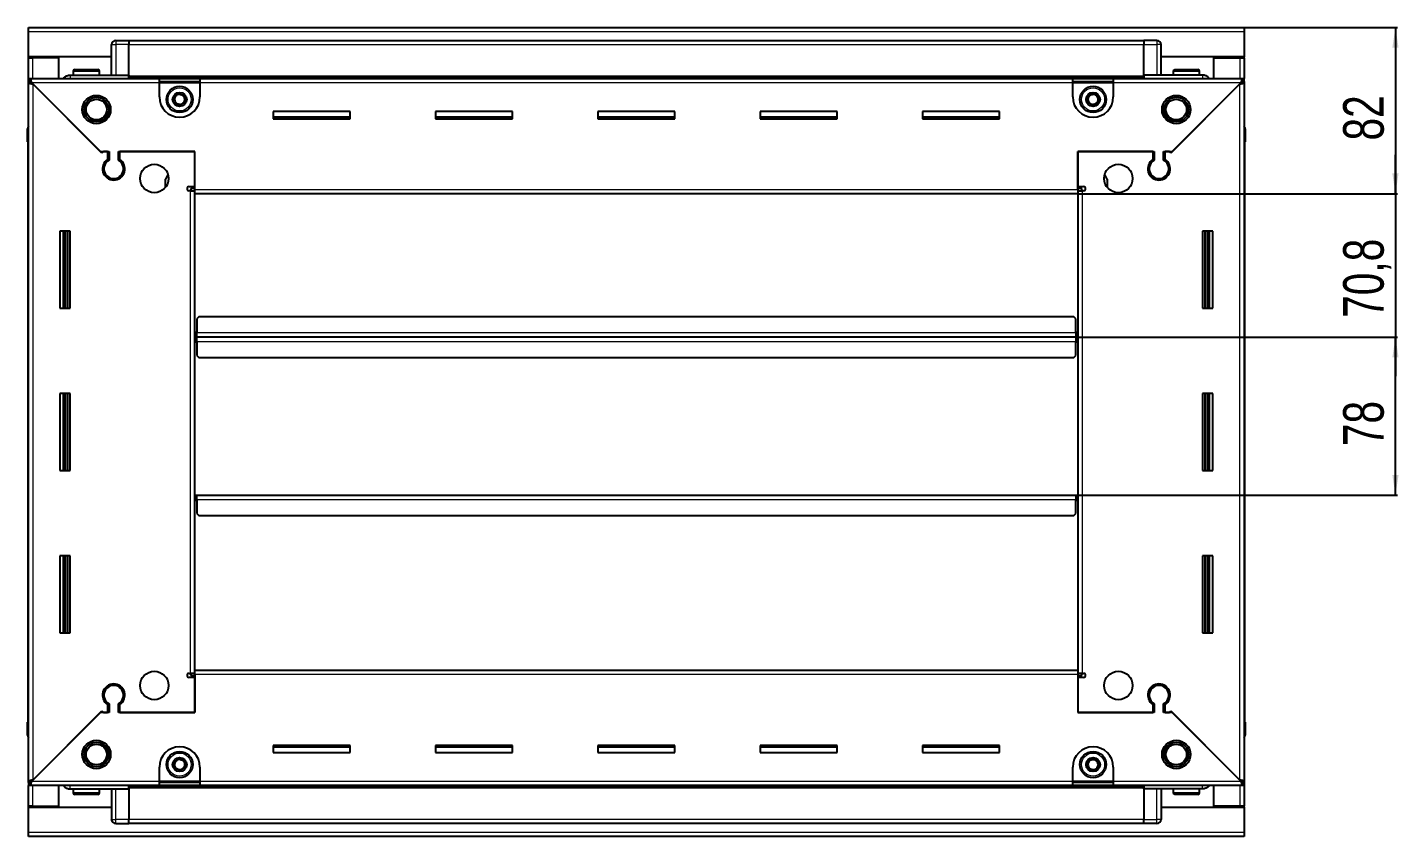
# Model space of a CAD drawing. Header units: millimetres. Extents: x 899 to 2755, y 934 to 1816.
# Drawn here: x 2079 to 2755, y 1294 to 1693 of the extents above; entities that cross this region are included whole.
import ezdxf

# ---------------------------------------------------------------- set-up
doc = ezdxf.new("R2010")
doc.units = ezdxf.units.MM
doc.layers.add('FORMAT', color=7, linetype='Continuous')
doc.styles.add('SLDTEXTSTYLE0', font='TXT', dxfattribs={"width": 0.75})
doc.dimstyles.new('SLDDIMSTYLE0', dxfattribs={"dimtxt": 20, "dimasz": 10, "dimexe": 0, "dimexo": 0.0625, "dimgap": 5, "dimtad": 2, "dimdec": 1, "dimrnd": 1e-09, "dimzin": 12, "dimdsep": 46, "dimtxsty": 'SLDTEXTSTYLE0', "dimsah": 1, "dimcen": 0.09, "dimadec": 0, "dimazin": 3, "dimtfac": 1, "dimtofl": 0, "dimtmove": 0, "dimatfit": 3, "dimfxl": 0, "dimfrac": 2, "dimtolj": 1, "dimtzin": 12, "dimarcsym": 0})
doc.dimstyles.new('SLDDIMSTYLE1', dxfattribs={"dimtxt": 20, "dimasz": 10, "dimexe": 0, "dimexo": 0.0625, "dimgap": 5, "dimtad": 2, "dimdec": 1, "dimrnd": 1e-09, "dimzin": 12, "dimdsep": 46, "dimtxsty": 'SLDTEXTSTYLE0', "dimsah": 1, "dimcen": 0.09, "dimadec": 0, "dimazin": 3, "dimtfac": 1, "dimtmove": 0, "dimatfit": 0, "dimfxl": 0, "dimfrac": 2, "dimtolj": 1, "dimtzin": 12, "dimarcsym": 0})

# ---------------------------------------------------------------- blocks, each defined once
blk = doc.blocks.new('_D_5')
at = {"layer": 'FORMAT'}
for p, q in [((2678.96, 1693.43), (2754.45, 1693.43)), ((2753.45, 1693.43), (2753.45, 1611.43)), ((2596.96, 1611.43), (2754.45, 1611.43))]:
    blk.add_line(p, q, dxfattribs=at)
for points in [[(2753.45, 1693.43), (2751.91, 1683.43), (2754.99, 1683.43)], [(2753.45, 1611.43), (2754.99, 1621.43), (2751.91, 1621.43)]]:
    blk.add_solid(points, dxfattribs=at)
at = {"layer": 'FORMAT', "insert": (2727.67, 1637.66), "char_height": 20, "attachment_point": 1, "rotation": 90, "style": 'SLDTEXTSTYLE0'}
blk.add_mtext('82', dxfattribs=at)
blk = doc.blocks.new('_D_6')
at = {"layer": 'FORMAT'}
for p, q in [((2753.45, 1611.43), (2753.45, 1630.66)), ((2596.96, 1611.43), (2754.45, 1611.43)), ((2753.45, 1611.43), (2753.45, 1540.68)), ((2595.96, 1540.68), (2754.45, 1540.68)), ((2753.45, 1540.68), (2753.45, 1521.45))]:
    blk.add_line(p, q, dxfattribs=at)
for points in [[(2753.45, 1611.43), (2754.99, 1621.43), (2751.91, 1621.43)], [(2753.45, 1540.68), (2751.91, 1530.68), (2754.99, 1530.68)]]:
    blk.add_solid(points, dxfattribs=at)
at = {"layer": 'FORMAT', "insert": (2727.67, 1550.2), "char_height": 20, "attachment_point": 1, "rotation": 90, "style": 'SLDTEXTSTYLE0'}
blk.add_mtext('70,8', dxfattribs=at)
blk = doc.blocks.new('_D_7')
at = {"layer": 'FORMAT'}
for p, q in [((2595.96, 1540.68), (2754.45, 1540.68)), ((2753.45, 1462.73), (2753.45, 1540.68)), ((2595.96, 1462.73), (2754.45, 1462.73))]:
    blk.add_line(p, q, dxfattribs=at)
for points in [[(2753.45, 1540.68), (2751.91, 1530.68), (2754.99, 1530.68)], [(2753.45, 1462.73), (2754.99, 1472.73), (2751.91, 1472.73)]]:
    blk.add_solid(points, dxfattribs=at)
at = {"layer": 'FORMAT', "insert": (2727.67, 1486.93), "char_height": 20, "attachment_point": 1, "rotation": 90, "style": 'SLDTEXTSTYLE0'}
blk.add_mtext('78', dxfattribs=at)

msp = doc.modelspace()

# ---------------------------------------------------------------- linework, layer by layer
at = {"color": 7, "linetype": 'Continuous', "lineweight": 25}
for p, q in [((2079.95, 1691.33), (2079.95, 1693.43)), ((2079.95, 1693.43), (2678.95, 1693.43)), ((2079.95, 1678.93), (2079.95, 1691.33)), ((2678.95, 1693.43), (2678.95, 1691.33)), ((2678.95, 1691.33), (2678.95, 1678.93)), ((2120.95, 1669.93), (2120.95, 1684.93)), ((2121.63, 1686.43), (2121.63, 1686.43)), ((2122.95, 1686.93), (2129.45, 1686.93)), ((2122.95, 1686.93), (2129.45, 1686.93)), ((2129.45, 1686.93), (2129.45, 1686.93)), ((2129.45, 1686.93), (2129.45, 1686.93)), ((2129.45, 1686.93), (2129.45, 1684.93)), ((2629.45, 1686.78), (2129.45, 1686.78)), ((2129.45, 1669.93), (2129.45, 1684.93)), ((2629.45, 1686.93), (2629.45, 1686.93)), ((2635.95, 1686.93), (2629.45, 1686.93)), ((2635.95, 1686.93), (2629.45, 1686.93)), ((2629.45, 1686.93), (2629.45, 1684.93)), ((2629.45, 1669.93), (2629.45, 1684.93)), ((2637.95, 1684.93), (2637.95, 1684.93)), ((2637.95, 1669.93), (2637.95, 1684.93)), ((2120.95, 1678.93), (2079.95, 1678.93)), ((2079.95, 1678.43), (2079.95, 1678.93)), ((2079.95, 1668.18), (2079.95, 1678.43)), ((2079.95, 1678.43), (2082.05, 1678.43)), ((2081.45, 1678.43), (2081.45, 1678.93)), ((2094.95, 1678.43), (2082.05, 1678.43)), ((2094.95, 1668.18), (2094.95, 1678.43)), ((2678.95, 1678.93), (2637.95, 1678.93)), ((2663.95, 1668.18), (2663.95, 1678.43)), ((2663.95, 1678.43), (2676.85, 1678.43)), ((2676.85, 1678.43), (2678.95, 1678.43)), ((2677.45, 1678.43), (2677.45, 1678.93)), ((2678.95, 1678.43), (2678.95, 1678.93)), ((2678.95, 1678.43), (2678.95, 1668.18)), ((2100.45, 1669.93), (2129.45, 1669.93)), ((2101.95, 1671.83), (2101.95, 1669.93)), ((2102.75, 1672.63), (2114.15, 1672.63)), ((2114.95, 1669.93), (2114.95, 1671.83)), ((2129.38, 1668.18), (2129.45, 1669.9)), ((2129.45, 1669.93), (2129.45, 1669.43)), ((2129.45, 1668.78), (2629.45, 1668.78)), ((2629.45, 1669.93), (2629.45, 1669.43)), ((2658.45, 1669.93), (2629.45, 1669.93)), ((2629.45, 1669.9), (2629.53, 1668.18)), ((2643.95, 1671.83), (2643.95, 1669.93)), ((2644.75, 1672.63), (2656.15, 1672.63)), ((2656.95, 1669.93), (2656.95, 1671.83)), ((2079.95, 1666.68), (2079.95, 1668.18)), ((2079.95, 1668.18), (2080.95, 1668.18)), ((2079.95, 1666.18), (2079.95, 1666.68)), ((2079.95, 1666.68), (2080.95, 1666.68)), ((2079.95, 1321.68), (2079.95, 1666.18)), ((2081.45, 1666.18), (2079.95, 1666.18)), ((2080.95, 1666.68), (2080.95, 1668.18)), ((2080.95, 1668.18), (2144.45, 1668.18)), ((2081.55, 1666.08), (2115.45, 1632.18)), ((2116.15, 1631.48), (2082.05, 1665.58)), ((2144.45, 1666.08), (2144.45, 1668.18)), ((2144.45, 1668.18), (2164.45, 1668.18)), ((2144.45, 1666.68), (2164.45, 1666.68)), ((2144.45, 1659.18), (2144.45, 1666.08)), ((2164.45, 1668.18), (2164.45, 1666.08)), ((2164.45, 1668.18), (2594.45, 1668.18)), ((2164.45, 1666.08), (2164.45, 1659.18)), ((2594.45, 1666.08), (2594.45, 1668.18)), ((2594.45, 1668.18), (2614.45, 1668.18)), ((2594.45, 1666.68), (2614.45, 1666.68)), ((2594.45, 1659.18), (2594.45, 1666.08)), ((2614.45, 1668.18), (2677.95, 1668.18)), ((2614.45, 1668.18), (2614.45, 1666.08)), ((2614.45, 1666.08), (2614.45, 1659.18)), ((2676.85, 1665.58), (2642.75, 1631.48)), ((2643.45, 1632.18), (2677.35, 1666.08)), ((2677.45, 1666.18), (2678.95, 1666.18)), ((2677.95, 1666.68), (2677.95, 1668.18)), ((2677.95, 1668.18), (2678.95, 1668.18)), ((2677.95, 1666.68), (2678.95, 1666.68)), ((2678.95, 1666.68), (2678.95, 1668.18)), ((2678.95, 1666.68), (2678.95, 1666.18)), ((2678.95, 1666.18), (2678.95, 1321.68)), ((2238.45, 1651.93), (2200.45, 1651.93)), ((2200.45, 1651.93), (2200.45, 1648.43)), ((2238.45, 1649.18), (2200.45, 1649.18)), ((2200.45, 1648.43), (2238.45, 1648.43)), ((2238.45, 1648.43), (2238.45, 1651.93)), ((2318.45, 1651.93), (2280.45, 1651.93)), ((2280.45, 1651.93), (2280.45, 1648.43)), ((2318.45, 1649.18), (2280.45, 1649.18)), ((2280.45, 1648.43), (2318.45, 1648.43)), ((2318.45, 1648.43), (2318.45, 1651.93)), ((2398.45, 1651.93), (2360.45, 1651.93)), ((2360.45, 1651.93), (2360.45, 1648.43)), ((2398.45, 1649.18), (2360.45, 1649.18)), ((2360.45, 1648.43), (2398.45, 1648.43)), ((2398.45, 1648.43), (2398.45, 1651.93)), ((2478.45, 1651.93), (2440.45, 1651.93)), ((2440.45, 1651.93), (2440.45, 1648.43)), ((2478.45, 1649.18), (2440.45, 1649.18)), ((2440.45, 1648.43), (2478.45, 1648.43)), ((2478.45, 1648.43), (2478.45, 1651.93)), ((2558.45, 1651.93), (2520.45, 1651.93)), ((2520.45, 1651.93), (2520.45, 1648.43)), ((2558.45, 1649.18), (2520.45, 1649.18)), ((2520.45, 1648.43), (2558.45, 1648.43)), ((2558.45, 1648.43), (2558.45, 1651.93)), ((2079.45, 1643.43), (2079.45, 1636.93)), ((2079.45, 1636.93), (2079.45, 1643.43)), ((2678.95, 1644.76), (2678.95, 1644.76)), ((2679.45, 1643.43), (2679.45, 1636.93)), ((2679.45, 1636.93), (2679.45, 1643.43)), ((2079.45, 1636.93), (2079.45, 1636.93)), ((2079.95, 1636.93), (2079.45, 1636.93)), ((2079.6, 1636.93), (2079.6, 1350.93)), ((2678.95, 1636.93), (2679.45, 1636.93)), ((2679.3, 1350.93), (2679.3, 1636.93)), ((2679.45, 1636.93), (2679.45, 1636.93)), ((2679.45, 1636.93), (2679.45, 1636.93)), ((2115.45, 1632.18), (2119.65, 1632.18)), ((2116.85, 1632.18), (2116.15, 1631.48)), ((2118.95, 1632.18), (2116.85, 1632.18)), ((2118.95, 1632.18), (2118.95, 1628.29)), ((2119.65, 1632.18), (2119.65, 1627.9)), ((2124.25, 1632.18), (2161.95, 1632.18)), ((2124.25, 1627.9), (2124.25, 1632.18)), ((2124.95, 1628.29), (2124.95, 1632.18)), ((2161.95, 1632.18), (2124.95, 1632.18)), ((2161.95, 1613.53), (2161.95, 1632.18)), ((2161.95, 1614.93), (2161.95, 1632.18)), ((2596.95, 1632.18), (2634.65, 1632.18)), ((2596.95, 1613.53), (2596.95, 1632.18)), ((2596.95, 1632.18), (2596.95, 1614.93)), ((2633.95, 1632.18), (2596.95, 1632.18)), ((2633.95, 1632.18), (2633.95, 1628.29)), ((2634.65, 1632.18), (2634.65, 1627.9)), ((2639.25, 1632.18), (2643.45, 1632.18)), ((2639.25, 1627.9), (2639.25, 1632.18)), ((2642.05, 1632.18), (2639.95, 1632.18)), ((2639.95, 1628.29), (2639.95, 1632.18)), ((2642.75, 1631.48), (2642.05, 1632.18)), ((2119.95, 1619.32), (2119.95, 1618.56)), ((2148.69, 1620.83), (2147.45, 1618.68)), ((2147.45, 1614.6), (2147.45, 1618.68)), ((2159.1, 1614.93), (2161.95, 1614.93)), ((2596.95, 1614.93), (2599.8, 1614.93)), ((2611.45, 1618.68), (2610.21, 1620.83)), ((2611.45, 1618.68), (2611.45, 1614.6)), ((2638.95, 1619.32), (2638.95, 1618.56)), ((2159.85, 1612.93), (2159.1, 1612.93)), ((2159.85, 1612.93), (2161.95, 1612.93)), ((2161.95, 1613.93), (2159.95, 1613.93)), ((2159.95, 1613.93), (2159.95, 1612.93)), ((2161.95, 1611.43), (2161.95, 1613.53)), ((2596.95, 1611.43), (2161.95, 1611.43)), ((2161.95, 1376.43), (2161.95, 1611.43)), ((2598.95, 1613.93), (2596.95, 1613.93)), ((2596.95, 1613.53), (2596.95, 1611.43)), ((2596.95, 1612.93), (2599.05, 1612.93)), ((2596.95, 1611.43), (2596.95, 1376.43)), ((2598.95, 1612.93), (2598.95, 1613.93)), ((2599.8, 1612.93), (2599.05, 1612.93)), ((2100.45, 1592.93), (2095.45, 1592.93)), ((2095.45, 1592.93), (2095.45, 1554.93)), ((2097.6, 1554.93), (2097.6, 1592.93)), ((2099.39, 1554.93), (2099.39, 1592.93)), ((2099.43, 1554.93), (2099.43, 1592.93)), ((2100.45, 1554.93), (2100.45, 1592.93)), ((2658.45, 1592.93), (2658.45, 1554.93)), ((2663.45, 1592.93), (2658.45, 1592.93)), ((2659.47, 1592.93), (2659.47, 1554.93)), ((2659.51, 1592.93), (2659.51, 1554.93)), ((2661.3, 1592.93), (2661.3, 1554.93)), ((2663.45, 1554.93), (2663.45, 1592.93)), ((2095.45, 1554.93), (2100.45, 1554.93)), ((2658.45, 1554.93), (2663.45, 1554.93)), ((2163.95, 1550.68), (2162.95, 1549.68)), ((2162.95, 1549.68), (2162.95, 1542.78)), ((2594.95, 1550.68), (2163.95, 1550.68)), ((2595.95, 1549.68), (2594.95, 1550.68)), ((2595.95, 1542.78), (2595.95, 1549.68)), ((2162.7, 1540.68), (2161.95, 1540.68)), ((2162.95, 1543.53), (2162.7, 1543.53)), ((2162.7, 1543.53), (2162.7, 1540.68)), ((2162.7, 1540.68), (2162.7, 1537.83)), ((2162.95, 1540.68), (2162.95, 1542.78)), ((2595.95, 1540.68), (2162.95, 1540.68)), ((2162.95, 1538.58), (2162.95, 1540.68)), ((2596.2, 1543.53), (2595.95, 1543.53)), ((2595.95, 1542.78), (2595.95, 1540.68)), ((2595.95, 1540.68), (2595.95, 1538.58)), ((2596.2, 1540.68), (2596.2, 1543.53)), ((2596.95, 1540.68), (2596.2, 1540.68)), ((2596.2, 1537.83), (2596.2, 1540.68)), ((2162.7, 1537.83), (2162.95, 1537.83)), ((2162.95, 1538.58), (2162.95, 1531.68)), ((2595.95, 1531.68), (2595.95, 1538.58)), ((2595.95, 1537.83), (2596.2, 1537.83)), ((2162.95, 1531.68), (2163.95, 1530.68)), ((2163.95, 1530.68), (2594.95, 1530.68)), ((2594.95, 1530.68), (2595.95, 1531.68)), ((2100.45, 1512.93), (2095.45, 1512.93)), ((2095.45, 1512.93), (2095.45, 1474.93)), ((2097.6, 1474.93), (2097.6, 1512.93)), ((2099.39, 1474.93), (2099.39, 1512.93)), ((2099.43, 1474.93), (2099.43, 1512.93)), ((2100.45, 1474.93), (2100.45, 1512.93)), ((2658.45, 1512.93), (2658.45, 1474.93)), ((2663.45, 1512.93), (2658.45, 1512.93)), ((2659.47, 1512.93), (2659.47, 1474.93)), ((2659.51, 1512.93), (2659.51, 1474.93)), ((2661.3, 1512.93), (2661.3, 1474.93)), ((2663.45, 1474.93), (2663.45, 1512.93)), ((2095.45, 1474.93), (2100.45, 1474.93)), ((2658.45, 1474.93), (2663.45, 1474.93)), ((2161.95, 1462.73), (2162.7, 1462.73)), ((2162.7, 1462.73), (2162.7, 1459.88)), ((2162.7, 1459.88), (2162.95, 1459.88)), ((2162.95, 1460.63), (2162.95, 1462.73)), ((2162.95, 1462.73), (2595.95, 1462.73)), ((2162.95, 1460.63), (2162.95, 1453.73)), ((2595.95, 1462.73), (2595.95, 1460.63)), ((2595.95, 1453.73), (2595.95, 1460.63)), ((2595.95, 1459.88), (2596.2, 1459.88)), ((2596.2, 1459.88), (2596.2, 1462.73)), ((2596.2, 1462.73), (2596.95, 1462.73)), ((2162.95, 1453.73), (2163.95, 1452.73)), ((2163.95, 1452.73), (2594.95, 1452.73)), ((2594.95, 1452.73), (2595.95, 1453.73)), ((2100.45, 1432.93), (2095.45, 1432.93)), ((2095.45, 1432.93), (2095.45, 1394.93)), ((2097.6, 1394.93), (2097.6, 1432.93)), ((2099.39, 1394.93), (2099.39, 1432.93)), ((2099.43, 1394.93), (2099.43, 1432.93)), ((2100.45, 1394.93), (2100.45, 1432.93)), ((2658.45, 1432.93), (2658.45, 1394.93)), ((2663.45, 1432.93), (2658.45, 1432.93)), ((2659.47, 1432.93), (2659.47, 1394.93)), ((2659.51, 1432.93), (2659.51, 1394.93)), ((2661.3, 1432.93), (2661.3, 1394.93)), ((2663.45, 1394.93), (2663.45, 1432.93)), ((2095.45, 1394.93), (2100.45, 1394.93)), ((2658.45, 1394.93), (2663.45, 1394.93)), ((2159.1, 1374.93), (2159.85, 1374.93)), ((2161.95, 1372.93), (2159.1, 1372.93)), ((2161.95, 1374.93), (2159.85, 1374.93)), ((2159.95, 1374.93), (2159.95, 1373.93)), ((2159.95, 1373.93), (2161.95, 1373.93)), ((2161.95, 1374.33), (2161.95, 1376.43)), ((2161.95, 1376.43), (2596.95, 1376.43)), ((2161.95, 1374.33), (2161.95, 1355.68)), ((2161.95, 1355.68), (2161.95, 1372.93)), ((2596.95, 1376.43), (2596.95, 1374.33)), ((2599.05, 1374.93), (2596.95, 1374.93)), ((2596.95, 1374.33), (2596.95, 1355.68)), ((2596.95, 1373.93), (2598.95, 1373.93)), ((2596.95, 1372.93), (2596.95, 1355.68)), ((2599.8, 1372.93), (2596.95, 1372.93)), ((2598.95, 1373.93), (2598.95, 1374.93)), ((2599.05, 1374.93), (2599.8, 1374.93)), ((2119.95, 1369.31), (2119.95, 1368.55)), ((2638.95, 1369.31), (2638.95, 1368.55)), ((2118.95, 1359.57), (2118.95, 1355.68)), ((2119.65, 1359.97), (2119.65, 1355.68)), ((2124.25, 1355.68), (2124.25, 1359.97)), ((2124.95, 1355.68), (2124.95, 1359.57)), ((2633.95, 1359.57), (2633.95, 1355.68)), ((2634.65, 1359.97), (2634.65, 1355.68)), ((2639.25, 1355.68), (2639.25, 1359.97)), ((2639.95, 1355.68), (2639.95, 1359.57)), ((2115.45, 1355.68), (2081.55, 1321.78)), ((2082.05, 1322.28), (2116.15, 1356.38)), ((2119.65, 1355.68), (2115.45, 1355.68)), ((2116.15, 1356.38), (2116.85, 1355.68)), ((2116.85, 1355.68), (2118.95, 1355.68)), ((2161.95, 1355.68), (2124.25, 1355.68)), ((2124.95, 1355.68), (2161.95, 1355.68)), ((2634.65, 1355.68), (2596.95, 1355.68)), ((2596.95, 1355.68), (2633.95, 1355.68)), ((2643.45, 1355.68), (2639.25, 1355.68)), ((2639.95, 1355.68), (2642.05, 1355.68)), ((2642.05, 1355.68), (2642.75, 1356.38)), ((2642.75, 1356.38), (2676.85, 1322.28)), ((2677.35, 1321.78), (2643.45, 1355.68)), ((2079.45, 1350.93), (2079.45, 1350.93)), ((2079.45, 1344.43), (2079.45, 1350.93)), ((2079.45, 1350.93), (2079.45, 1350.93)), ((2079.45, 1350.93), (2079.45, 1344.43)), ((2079.95, 1350.93), (2079.45, 1350.93)), ((2678.95, 1350.93), (2679.45, 1350.93)), ((2679.45, 1350.93), (2679.45, 1350.93)), ((2679.45, 1344.43), (2679.45, 1350.93)), ((2679.45, 1350.93), (2679.45, 1344.43)), ((2079.95, 1343.11), (2079.95, 1343.11)), ((2238.45, 1339.43), (2200.45, 1339.43)), ((2200.45, 1339.43), (2200.45, 1335.93)), ((2200.45, 1338.68), (2238.45, 1338.68)), ((2238.45, 1335.93), (2238.45, 1339.43)), ((2318.45, 1339.43), (2280.45, 1339.43)), ((2280.45, 1339.43), (2280.45, 1335.93)), ((2280.45, 1338.68), (2318.45, 1338.68)), ((2318.45, 1335.93), (2318.45, 1339.43)), ((2398.45, 1339.43), (2360.45, 1339.43)), ((2360.45, 1339.43), (2360.45, 1335.93)), ((2360.45, 1338.68), (2398.45, 1338.68)), ((2398.45, 1335.93), (2398.45, 1339.43)), ((2478.45, 1339.43), (2440.45, 1339.43)), ((2440.45, 1339.43), (2440.45, 1335.93)), ((2440.45, 1338.68), (2478.45, 1338.68)), ((2478.45, 1335.93), (2478.45, 1339.43)), ((2558.45, 1339.43), (2520.45, 1339.43)), ((2520.45, 1339.43), (2520.45, 1335.93)), ((2520.45, 1338.68), (2558.45, 1338.68)), ((2558.45, 1335.93), (2558.45, 1339.43)), ((2200.45, 1335.93), (2238.45, 1335.93)), ((2280.45, 1335.93), (2318.45, 1335.93)), ((2360.45, 1335.93), (2398.45, 1335.93)), ((2440.45, 1335.93), (2478.45, 1335.93)), ((2520.45, 1335.93), (2558.45, 1335.93)), ((2144.45, 1321.78), (2144.45, 1328.68)), ((2164.45, 1328.68), (2164.45, 1321.78)), ((2594.45, 1321.78), (2594.45, 1328.68)), ((2614.45, 1328.68), (2614.45, 1321.78)), ((2079.95, 1321.18), (2079.95, 1321.68)), ((2081.45, 1321.68), (2079.95, 1321.68)), ((2079.95, 1321.18), (2079.95, 1319.68)), ((2080.95, 1321.18), (2079.95, 1321.18)), ((2079.95, 1309.43), (2079.95, 1319.68)), ((2080.95, 1319.68), (2079.95, 1319.68)), ((2080.95, 1321.18), (2080.95, 1319.68)), ((2144.45, 1319.68), (2080.95, 1319.68)), ((2094.95, 1309.43), (2094.95, 1319.68)), ((2100.45, 1317.93), (2129.45, 1317.93)), ((2101.95, 1317.93), (2101.95, 1316.03)), ((2114.95, 1316.03), (2114.95, 1317.93)), ((2120.95, 1317.93), (2120.95, 1302.93)), ((2129.45, 1317.97), (2129.38, 1319.68)), ((2629.45, 1319.08), (2129.45, 1319.08)), ((2129.45, 1317.93), (2129.45, 1318.43)), ((2129.45, 1317.93), (2129.45, 1302.93)), ((2144.45, 1319.68), (2144.45, 1321.78)), ((2164.45, 1321.18), (2144.45, 1321.18)), ((2164.45, 1319.68), (2144.45, 1319.68)), ((2164.45, 1321.78), (2164.45, 1319.68)), ((2594.45, 1319.68), (2164.45, 1319.68)), ((2594.45, 1319.68), (2594.45, 1321.78)), ((2614.45, 1321.18), (2594.45, 1321.18)), ((2614.45, 1319.68), (2594.45, 1319.68)), ((2614.45, 1321.78), (2614.45, 1319.68)), ((2677.95, 1319.68), (2614.45, 1319.68)), ((2629.53, 1319.68), (2629.45, 1317.97)), ((2629.45, 1317.93), (2629.45, 1318.43)), ((2658.45, 1317.93), (2629.45, 1317.93)), ((2629.45, 1317.93), (2629.45, 1302.93)), ((2637.95, 1317.93), (2637.95, 1302.93)), ((2643.95, 1317.93), (2643.95, 1316.03)), ((2656.95, 1316.03), (2656.95, 1317.93)), ((2663.95, 1309.43), (2663.95, 1319.68)), ((2677.45, 1321.68), (2678.95, 1321.68)), ((2677.95, 1321.18), (2677.95, 1319.68)), ((2678.95, 1321.18), (2677.95, 1321.18)), ((2678.95, 1319.68), (2677.95, 1319.68)), ((2678.95, 1321.68), (2678.95, 1321.18)), ((2678.95, 1321.18), (2678.95, 1319.68)), ((2678.95, 1319.68), (2678.95, 1309.43)), ((2106.53, 1315.23), (2102.75, 1315.23)), ((2114.15, 1315.23), (2106.53, 1315.23)), ((2651.74, 1315.23), (2644.75, 1315.23)), ((2656.15, 1315.23), (2651.74, 1315.23)), ((2082.05, 1309.43), (2079.95, 1309.43)), ((2079.95, 1308.93), (2079.95, 1309.43)), ((2079.95, 1308.93), (2120.95, 1308.93)), ((2079.95, 1296.53), (2079.95, 1308.93)), ((2081.45, 1308.93), (2081.45, 1309.43)), ((2082.05, 1309.43), (2094.95, 1309.43)), ((2637.95, 1308.93), (2678.95, 1308.93)), ((2676.85, 1309.43), (2663.95, 1309.43)), ((2678.95, 1309.43), (2676.85, 1309.43)), ((2677.45, 1308.93), (2677.45, 1309.43)), ((2678.95, 1308.93), (2678.95, 1309.43)), ((2678.95, 1308.93), (2678.95, 1296.53)), ((2120.95, 1302.93), (2120.95, 1302.93)), ((2122.95, 1300.93), (2129.45, 1300.93)), ((2122.95, 1300.93), (2129.45, 1300.93)), ((2129.45, 1300.93), (2129.45, 1302.93)), ((2129.45, 1301.08), (2629.45, 1301.08)), ((2129.45, 1300.93), (2129.45, 1300.93)), ((2629.45, 1300.93), (2629.45, 1302.93)), ((2635.95, 1300.93), (2629.45, 1300.93)), ((2629.45, 1300.93), (2629.45, 1300.93)), ((2629.45, 1300.93), (2629.45, 1300.93)), ((2635.95, 1300.93), (2629.45, 1300.93)), ((2637.27, 1301.43), (2637.27, 1301.43)), ((2079.95, 1294.43), (2079.95, 1296.53)), ((2678.95, 1294.43), (2079.95, 1294.43)), ((2678.95, 1296.53), (2678.95, 1294.43))]:
    msp.add_line(p, q, dxfattribs=at)
at = {"color": 8, "linetype": 'Continuous', "lineweight": 18}
for p, q in [((2678.95, 1691.33), (2079.95, 1691.33)), ((2120.95, 1684.93), (2122.95, 1684.93)), ((2122.95, 1686.93), (2122.95, 1684.93)), ((2122.95, 1684.93), (2122.95, 1669.93)), ((2129.45, 1684.93), (2122.95, 1684.93)), ((2629.45, 1684.78), (2129.45, 1684.78)), ((2629.45, 1684.93), (2635.95, 1684.93)), ((2635.95, 1686.93), (2635.95, 1684.93)), ((2635.95, 1684.93), (2635.95, 1669.93)), ((2637.95, 1684.93), (2635.95, 1684.93)), ((2082.05, 1678.43), (2082.05, 1678.93)), ((2082.05, 1668.18), (2082.05, 1678.43)), ((2676.85, 1678.93), (2676.85, 1678.43)), ((2676.85, 1678.43), (2676.85, 1668.18)), ((2101.95, 1671.83), (2114.95, 1671.83)), ((2629.45, 1669.43), (2129.45, 1669.43)), ((2643.95, 1671.83), (2656.95, 1671.83)), ((2144.45, 1666.08), (2081.55, 1666.08)), ((2082.05, 1665.58), (2082.05, 1322.28)), ((2629.45, 1668.2), (2129.45, 1668.2)), ((2144.45, 1666.08), (2164.45, 1666.08)), ((2594.45, 1666.08), (2164.45, 1666.08)), ((2594.45, 1666.08), (2614.45, 1666.08)), ((2677.35, 1666.08), (2614.45, 1666.08)), ((2676.85, 1322.28), (2676.85, 1665.58)), ((2079.95, 1643.43), (2079.45, 1643.43)), ((2678.95, 1643.43), (2679.45, 1643.43)), ((2159.85, 1374.93), (2159.85, 1612.93)), ((2161.95, 1613.53), (2596.95, 1613.53)), ((2599.05, 1612.93), (2599.05, 1374.93)), ((2096.95, 1592.93), (2096.95, 1554.93)), ((2098.19, 1592.93), (2098.19, 1554.93)), ((2660.71, 1554.93), (2660.71, 1592.93)), ((2661.95, 1554.93), (2661.95, 1592.93)), ((2595.95, 1542.78), (2162.95, 1542.78)), ((2162.95, 1538.58), (2595.95, 1538.58)), ((2096.95, 1512.93), (2096.95, 1474.93)), ((2098.19, 1512.93), (2098.19, 1474.93)), ((2660.71, 1474.93), (2660.71, 1512.93)), ((2661.95, 1474.93), (2661.95, 1512.93)), ((2162.95, 1460.63), (2595.95, 1460.63)), ((2096.95, 1432.93), (2096.95, 1394.93)), ((2098.19, 1432.93), (2098.19, 1394.93)), ((2660.71, 1394.93), (2660.71, 1432.93)), ((2661.95, 1394.93), (2661.95, 1432.93)), ((2596.95, 1374.33), (2161.95, 1374.33)), ((2079.95, 1344.43), (2079.45, 1344.43)), ((2678.95, 1344.43), (2679.45, 1344.43)), ((2081.55, 1321.78), (2144.45, 1321.78)), ((2082.05, 1309.43), (2082.05, 1319.68)), ((2122.95, 1302.93), (2122.95, 1317.93)), ((2129.45, 1319.67), (2629.45, 1319.67)), ((2129.45, 1318.43), (2629.45, 1318.43)), ((2164.45, 1321.78), (2144.45, 1321.78)), ((2164.45, 1321.78), (2594.45, 1321.78)), ((2614.45, 1321.78), (2594.45, 1321.78)), ((2614.45, 1321.78), (2677.35, 1321.78)), ((2635.95, 1302.93), (2635.95, 1317.93)), ((2676.85, 1319.68), (2676.85, 1309.43)), ((2106.26, 1316.03), (2101.95, 1316.03)), ((2114.95, 1316.03), (2106.26, 1316.03)), ((2651.92, 1316.03), (2643.95, 1316.03)), ((2656.95, 1316.03), (2651.92, 1316.03)), ((2082.05, 1308.93), (2082.05, 1309.43)), ((2676.85, 1309.43), (2676.85, 1308.93)), ((2120.95, 1302.93), (2122.95, 1302.93)), ((2129.45, 1302.93), (2122.95, 1302.93)), ((2122.95, 1300.93), (2122.95, 1302.93)), ((2129.45, 1303.08), (2629.45, 1303.08)), ((2629.45, 1302.93), (2635.95, 1302.93)), ((2637.95, 1302.93), (2635.95, 1302.93)), ((2635.95, 1300.93), (2635.95, 1302.93)), ((2678.95, 1296.53), (2079.95, 1296.53))]:
    msp.add_line(p, q, dxfattribs=at)
at = {"color": 7, "linetype": 'Continuous', "lineweight": 25, "flags": 128}
msp.add_lwpolyline([(2121.1, 1302.18), (2120.99, 1302.54), (2120.95, 1302.93)], dxfattribs=at)
at = {"color": 7, "linetype": 'Continuous', "lineweight": 25}
for centre, radius in [((2154.45, 1657.93), 6.5), ((2604.45, 1657.93), 6.5), ((2113.45, 1652.93), 7), ((2113.45, 1652.93), 6.03), ((2113.45, 1652.93), 5.1), ((2154.45, 1657.93), 3.46), ((2604.45, 1657.93), 3.46), ((2645.45, 1652.93), 7), ((2645.45, 1652.93), 6.03), ((2645.45, 1652.93), 5.1), ((2141.95, 1618.93), 7), ((2616.95, 1618.93), 7), ((2141.95, 1368.93), 7), ((2616.95, 1368.93), 7), ((2113.45, 1334.93), 7), ((2113.45, 1334.93), 6.02), ((2113.45, 1334.93), 5.1), ((2645.45, 1334.93), 7), ((2645.45, 1334.93), 6.02), ((2645.45, 1334.93), 5.1), ((2154.45, 1329.93), 6.5), ((2154.45, 1329.93), 3.46), ((2604.45, 1329.93), 6.5), ((2604.45, 1329.93), 3.46)]:
    msp.add_circle(centre, radius, dxfattribs=at)
at = {"color": 8, "linetype": 'Continuous', "lineweight": 18}
for centre in [(2154.45, 1657.93), (2604.45, 1657.93), (2154.45, 1329.93), (2604.45, 1329.93)]:
    msp.add_circle(centre, 5.7, dxfattribs=at)
at = {"color": 7, "linetype": 'Continuous', "lineweight": 25}
for centre, radius, start, end in [((2122.95, 1684.93), 2, 90, 180), ((2122.95, 1684.93), 2, 90, 131.40962), ((2635.95, 1684.93), 2, 0, 90), ((2635.95, 1684.93), 2, 0, 90), ((2102.75, 1671.83), 0.8, 90, 180), ((2114.15, 1671.83), 0.8, 0, 90), ((2120.75, 1670.13), 0.2, 270, 0), ((2638.15, 1670.13), 0.2, 180, 270), ((2644.75, 1671.83), 0.8, 90, 180), ((2656.15, 1671.83), 0.8, 0, 90), ((2154.45, 1659.18), 10, 180, 270), ((2154.45, 1657.93), 2.5, 134.01559, 194.01559), ((2154.45, 1657.93), 2.5, 194.01559, 254.01559), ((2154.45, 1657.93), 2.5, 74.01559, 134.01559), ((2154.45, 1657.93), 2.5, 254.01559, 314.01559), ((2154.45, 1659.18), 10, 270, 0), ((2154.45, 1657.93), 2.5, 14.01559, 74.01559), ((2154.45, 1657.93), 2.5, 314.01559, 14.01559), ((2604.45, 1659.18), 10, 180, 270), ((2604.45, 1657.93), 2.5, 160.11158, 220.11158), ((2604.45, 1657.93), 2.5, 100.11158, 160.11158), ((2604.45, 1657.93), 2.5, 220.11158, 280.11158), ((2604.45, 1657.93), 2.5, 40.11158, 100.11158), ((2604.45, 1659.18), 10, 270, 0), ((2604.45, 1657.93), 2.5, 280.11158, 340.11158), ((2604.45, 1657.93), 2.5, 340.11158, 40.11158), ((2081.45, 1643.43), 2, 138.59038, 180), ((2677.45, 1643.43), 2, 33.78451, 41.40962), ((2677.45, 1643.43), 2, 0, 41.40962), ((2677.45, 1643.43), 2, 360, 19.56674), ((2121.95, 1623.68), 5.5, 123.05573, 56.94427), ((2636.95, 1623.68), 5.5, 123.05573, 56.94427), ((2121.95, 1623.68), 4.8, 118.63099, 61.36901), ((2636.95, 1623.68), 4.8, 118.63099, 61.36901), ((2159.1, 1613.93), 1, 90, 270), ((2599.8, 1613.93), 1, 270, 90), ((2159.1, 1373.93), 1, 90, 270), ((2599.8, 1373.93), 1, 270, 90), ((2121.95, 1364.18), 5.5, 303.05573, 236.94427), ((2121.95, 1364.18), 4.8, 298.63099, 241.36901), ((2636.95, 1364.18), 5.5, 303.05573, 236.94427), ((2636.95, 1364.18), 4.8, 298.63099, 241.36901), ((2081.45, 1344.43), 2, 180, 221.39416), ((2677.45, 1344.43), 2, 318.59038, 0), ((2154.45, 1328.68), 10, 90, 180), ((2154.45, 1328.68), 10, 0, 90), ((2604.45, 1328.68), 10, 90, 180), ((2604.45, 1328.68), 10, 0, 90), ((2154.45, 1329.93), 2.5, 127.47401, 187.47401), ((2154.45, 1329.93), 2.5, 67.47401, 127.47401), ((2154.45, 1329.93), 2.5, 7.47401, 67.47401), ((2604.45, 1329.93), 2.5, 147.04236, 207.04236), ((2604.45, 1329.93), 2.5, 87.04236, 147.04236), ((2604.45, 1329.93), 2.5, 27.04236, 87.04236), ((2604.45, 1329.93), 2.5, 327.04236, 27.04236), ((2154.45, 1329.93), 2.5, 187.47401, 247.47401), ((2154.45, 1329.93), 2.5, 247.47401, 307.47401), ((2154.45, 1329.93), 2.5, 307.47401, 7.47401), ((2604.45, 1329.93), 2.5, 207.04236, 267.04236), ((2604.45, 1329.93), 2.5, 267.04236, 327.04236), ((2120.75, 1317.73), 0.2, 0, 90), ((2638.15, 1317.73), 0.2, 90, 180), ((2102.75, 1316.03), 0.8, 180, 270), ((2114.15, 1316.03), 0.8, 270, 360), ((2644.75, 1316.03), 0.8, 180, 270), ((2656.15, 1316.03), 0.8, 270, 360), ((2122.95, 1302.93), 2, 180, 270), ((2635.95, 1302.93), 2, 270, 0), ((2635.95, 1302.93), 2, 270, 311.40962)]:
    msp.add_arc(centre, radius, start, end, dxfattribs=at)
for points, knots in [([(2097.24, 1668.18), (2097.36, 1668.38), (2097.74, 1669.03), (2098.9, 1669.74), (2099.93, 1669.87), (2100.45, 1669.93)], [0, 0, 0, 0, 0.1822499, 0.5911249, 1, 1, 1, 1]), ([(2129.45, 1669.93), (2129.45, 1669.9), (2129.45, 1669.82), (2129.45, 1669.2), (2129.45, 1668.62), (2129.45, 1668.23), (2129.45, 1668.2)], [0, 0, 0, 0, 0.3242788, 0.6485576, 0.9728365, 1, 1, 1, 1]), ([(2629.45, 1669.93), (2629.45, 1669.9), (2629.45, 1669.82), (2629.45, 1669.2), (2629.45, 1668.62), (2629.45, 1668.23), (2629.45, 1668.2)], [0, 0, 0, 0, 0.324279, 0.648558, 0.972836, 1, 1, 1, 1]), ([(2661.67, 1668.18), (2661.55, 1668.38), (2661.16, 1669.03), (2660, 1669.74), (2658.97, 1669.87), (2658.45, 1669.93)], [0, 0, 0, 0, 0.18225, 0.591125, 1, 1, 1, 1]), ([(2079.95, 1666.18), (2079.98, 1666.14), (2080.03, 1666.05), (2080.42, 1665.91), (2080.98, 1665.78), (2081.56, 1665.67), (2081.92, 1665.61), (2082.05, 1665.58)], [0, 0, 0, 0, 0.230255, 0.448522, 0.666786, 0.88505, 1, 1, 1, 1]), ([(2081.55, 1666.08), (2081.5, 1666.34), (2081.41, 1666.83), (2081.28, 1667.47), (2081.15, 1667.94), (2081.04, 1668.16), (2080.97, 1668.18), (2080.95, 1668.18)], [0, 0, 0, 0, 0.2302553, 0.4485219, 0.6667858, 0.8850496, 1, 1, 1, 1]), ([(2676.85, 1665.58), (2677.1, 1665.63), (2677.6, 1665.72), (2678.24, 1665.85), (2678.7, 1665.98), (2678.92, 1666.09), (2678.94, 1666.16), (2678.95, 1666.18)], [0, 0, 0, 0, 0.230255, 0.448522, 0.666786, 0.88505, 1, 1, 1, 1]), ([(2677.95, 1668.18), (2677.9, 1668.16), (2677.81, 1668.11), (2677.68, 1667.71), (2677.55, 1667.15), (2677.44, 1666.57), (2677.37, 1666.21), (2677.35, 1666.08)], [0, 0, 0, 0, 0.230255, 0.448522, 0.666786, 0.88505, 1, 1, 1, 1]), ([(2151.68, 1658.73), (2152.05, 1659.09), (2152.74, 1659.76), (2153.43, 1660.42), (2153.75, 1660.73)], [0, 0, 0, 0, 0.534686, 1, 1, 1, 1]), ([(2152.37, 1655.93), (2152.29, 1656.26), (2152.09, 1657.06), (2151.85, 1658.03), (2151.71, 1658.61), (2151.68, 1658.73)], [0, 0, 0, 0, 0.362901, 0.866875, 1, 1, 1, 1]), ([(2155.15, 1655.13), (2154.65, 1655.28), (2153.73, 1655.54), (2152.8, 1655.81), (2152.37, 1655.93)], [0, 0, 0, 0, 0.534686, 1, 1, 1, 1]), ([(2153.75, 1660.73), (2154.25, 1660.59), (2155.17, 1660.33), (2156.1, 1660.06), (2156.53, 1659.94)], [0, 0, 0, 0, 0.534686, 1, 1, 1, 1]), ([(2157.23, 1657.14), (2156.86, 1656.78), (2156.16, 1656.11), (2155.47, 1655.44), (2155.15, 1655.13)], [0, 0, 0, 0, 0.534686, 1, 1, 1, 1]), ([(2156.53, 1659.94), (2156.56, 1659.82), (2156.7, 1659.24), (2156.94, 1658.27), (2157.14, 1657.47), (2157.23, 1657.14)], [0, 0, 0, 0, 0.1331247, 0.6370994, 1, 1, 1, 1]), ([(2601.61, 1657.43), (2601.65, 1657.54), (2601.86, 1658.11), (2602.19, 1659.04), (2602.47, 1659.82), (2602.59, 1660.14)], [0, 0, 0, 0, 0.133125, 0.637099, 1, 1, 1, 1]), ([(2603.47, 1655.22), (2603.14, 1655.61), (2602.51, 1656.35), (2601.9, 1657.09), (2601.61, 1657.43)], [0, 0, 0, 0, 0.5346859, 1, 1, 1, 1]), ([(2602.59, 1660.14), (2603.1, 1660.23), (2604.05, 1660.4), (2604.99, 1660.57), (2605.43, 1660.65)], [0, 0, 0, 0, 0.5346859, 1, 1, 1, 1]), ([(2606.31, 1655.73), (2605.8, 1655.64), (2604.85, 1655.47), (2603.91, 1655.3), (2603.47, 1655.22)], [0, 0, 0, 0, 0.534686, 1, 1, 1, 1]), ([(2605.43, 1660.65), (2605.77, 1660.25), (2606.39, 1659.52), (2607, 1658.78), (2607.29, 1658.44)], [0, 0, 0, 0, 0.534686, 1, 1, 1, 1]), ([(2607.29, 1658.44), (2607.18, 1658.12), (2606.9, 1657.34), (2606.56, 1656.41), (2606.35, 1655.84), (2606.31, 1655.73)], [0, 0, 0, 0, 0.362901, 0.866875, 1, 1, 1, 1]), ([(2151.78, 1331.04), (2151.88, 1331.12), (2152.36, 1331.48), (2153.15, 1332.09), (2153.8, 1332.59), (2154.08, 1332.8)], [0, 0, 0, 0, 0.133125, 0.637099, 1, 1, 1, 1]), ([(2152.16, 1328.18), (2152.09, 1328.69), (2151.97, 1329.65), (2151.84, 1330.6), (2151.78, 1331.04)], [0, 0, 0, 0, 0.534686, 1, 1, 1, 1]), ([(2154.08, 1332.8), (2154.55, 1332.6), (2155.44, 1332.23), (2156.33, 1331.86), (2156.74, 1331.69)], [0, 0, 0, 0, 0.5346859, 1, 1, 1, 1]), ([(2156.74, 1331.69), (2156.81, 1331.18), (2156.93, 1330.22), (2157.06, 1329.27), (2157.12, 1328.83)], [0, 0, 0, 0, 0.534686, 1, 1, 1, 1]), ([(2601.57, 1330.08), (2601.85, 1330.52), (2602.37, 1331.33), (2602.9, 1332.13), (2603.14, 1332.51)], [0, 0, 0, 0, 0.5346859, 1, 1, 1, 1]), ([(2603.14, 1332.51), (2603.26, 1332.5), (2603.86, 1332.47), (2604.85, 1332.42), (2605.68, 1332.37), (2606.02, 1332.36)], [0, 0, 0, 0, 0.133125, 0.637099, 1, 1, 1, 1]), ([(2606.02, 1332.36), (2606.26, 1331.9), (2606.69, 1331.04), (2607.13, 1330.18), (2607.33, 1329.79)], [0, 0, 0, 0, 0.534686, 1, 1, 1, 1]), ([(2154.83, 1327.07), (2154.35, 1327.27), (2153.46, 1327.64), (2152.57, 1328.01), (2152.16, 1328.18)], [0, 0, 0, 0, 0.534686, 1, 1, 1, 1]), ([(2157.12, 1328.83), (2156.84, 1328.62), (2156.19, 1328.12), (2155.4, 1327.51), (2154.93, 1327.15), (2154.83, 1327.07)], [0, 0, 0, 0, 0.362901, 0.866875, 1, 1, 1, 1]), ([(2602.88, 1327.51), (2602.65, 1327.97), (2602.21, 1328.83), (2601.77, 1329.69), (2601.57, 1330.08)], [0, 0, 0, 0, 0.534686, 1, 1, 1, 1]), ([(2605.76, 1327.36), (2605.42, 1327.38), (2604.6, 1327.42), (2603.6, 1327.47), (2603.01, 1327.51), (2602.88, 1327.51)], [0, 0, 0, 0, 0.362901, 0.866875, 1, 1, 1, 1]), ([(2607.33, 1329.79), (2607.05, 1329.35), (2606.53, 1328.54), (2606.01, 1327.74), (2605.76, 1327.36)], [0, 0, 0, 0, 0.534686, 1, 1, 1, 1]), ([(2082.05, 1322.28), (2081.8, 1322.24), (2081.3, 1322.15), (2080.66, 1322.01), (2080.2, 1321.88), (2079.98, 1321.77), (2079.96, 1321.71), (2079.95, 1321.68)], [0, 0, 0, 0, 0.2302553, 0.4485219, 0.6667858, 0.8850496, 1, 1, 1, 1]), ([(2080.95, 1319.68), (2081, 1319.71), (2081.09, 1319.76), (2081.22, 1320.16), (2081.35, 1320.71), (2081.46, 1321.29), (2081.53, 1321.66), (2081.55, 1321.78)], [0, 0, 0, 0, 0.230255, 0.448522, 0.666786, 0.88505, 1, 1, 1, 1]), ([(2097.24, 1319.68), (2097.36, 1319.48), (2097.74, 1318.83), (2098.9, 1318.13), (2099.93, 1318), (2100.45, 1317.93)], [0, 0, 0, 0, 0.18225, 0.591125, 1, 1, 1, 1]), ([(2129.45, 1317.93), (2129.45, 1317.97), (2129.45, 1318.05), (2129.45, 1318.67), (2129.45, 1319.23), (2129.45, 1319.6), (2129.45, 1319.61)], [0, 0, 0, 0, 0.330266, 0.660532, 0.990799, 1, 1, 1, 1]), ([(2629.45, 1317.93), (2629.45, 1317.97), (2629.45, 1318.05), (2629.45, 1318.67), (2629.45, 1319.23), (2629.45, 1319.6), (2629.45, 1319.61)], [0, 0, 0, 0, 0.330267, 0.660534, 0.990802, 1, 1, 1, 1]), ([(2661.67, 1319.68), (2661.55, 1319.48), (2661.16, 1318.83), (2660, 1318.13), (2658.97, 1318), (2658.45, 1317.93)], [0, 0, 0, 0, 0.18225, 0.591125, 1, 1, 1, 1]), ([(2678.95, 1321.68), (2678.92, 1321.73), (2678.87, 1321.82), (2678.48, 1321.95), (2677.92, 1322.08), (2677.34, 1322.19), (2676.98, 1322.26), (2676.85, 1322.28)], [0, 0, 0, 0, 0.230255, 0.448522, 0.666786, 0.88505, 1, 1, 1, 1]), ([(2677.35, 1321.78), (2677.4, 1321.53), (2677.49, 1321.04), (2677.62, 1320.4), (2677.75, 1319.93), (2677.86, 1319.71), (2677.93, 1319.69), (2677.95, 1319.68)], [0, 0, 0, 0, 0.230255, 0.448522, 0.666786, 0.88505, 1, 1, 1, 1])]:
    msp.add_open_spline(points, degree=3, knots=knots, dxfattribs=at)
at = {"color": 8, "linetype": 'Continuous', "lineweight": 18}
for points, knots in [([(2100.45, 1669.93), (2100.45, 1669.89), (2100.45, 1669.81), (2100.45, 1669.38), (2100.45, 1668.92), (2100.45, 1668.51), (2100.45, 1668.24), (2100.45, 1668.18)], [0, 0, 0, 0, 0.359753, 0.553414, 0.751185, 0.948956, 1, 1, 1, 1]), ([(2658.45, 1669.93), (2658.45, 1669.89), (2658.45, 1669.81), (2658.45, 1669.38), (2658.45, 1668.92), (2658.45, 1668.51), (2658.45, 1668.24), (2658.45, 1668.18)], [0, 0, 0, 0, 0.3597529, 0.5534142, 0.7511852, 0.9489563, 1, 1, 1, 1]), ([(2100.45, 1317.93), (2100.45, 1317.98), (2100.45, 1318.05), (2100.45, 1318.49), (2100.45, 1318.94), (2100.45, 1319.36), (2100.45, 1319.63), (2100.45, 1319.68)], [0, 0, 0, 0, 0.359753, 0.553414, 0.751185, 0.948956, 1, 1, 1, 1]), ([(2658.45, 1317.93), (2658.45, 1317.98), (2658.45, 1318.05), (2658.45, 1318.49), (2658.45, 1318.94), (2658.45, 1319.36), (2658.45, 1319.63), (2658.45, 1319.68)], [0, 0, 0, 0, 0.359753, 0.553414, 0.751185, 0.948956, 1, 1, 1, 1])]:
    msp.add_open_spline(points, degree=3, knots=knots, dxfattribs=at)
at = {"color": 7, "linetype": 'Continuous', "lineweight": 25}
for points in [[(2081.55, 1666.08), (2081.5, 1666.16), (2081.4, 1666.32), (2081.25, 1666.52), (2081.1, 1666.66), (2081, 1666.67), (2080.95, 1666.68)], [(2081.45, 1666.18), (2081.46, 1666.13), (2081.48, 1666.03), (2081.62, 1665.88), (2081.81, 1665.73), (2081.97, 1665.63), (2082.05, 1665.58)], [(2676.85, 1665.58), (2676.93, 1665.63), (2677.09, 1665.73), (2677.28, 1665.88), (2677.42, 1666.03), (2677.44, 1666.13), (2677.45, 1666.18)], [(2677.95, 1666.68), (2677.9, 1666.67), (2677.8, 1666.66), (2677.65, 1666.52), (2677.5, 1666.32), (2677.4, 1666.16), (2677.35, 1666.08)], [(2080.95, 1321.18), (2081, 1321.19), (2081.1, 1321.21), (2081.25, 1321.35), (2081.4, 1321.55), (2081.5, 1321.71), (2081.55, 1321.78)], [(2082.05, 1322.28), (2081.97, 1322.23), (2081.81, 1322.13), (2081.62, 1321.98), (2081.48, 1321.83), (2081.46, 1321.73), (2081.45, 1321.68)], [(2677.45, 1321.68), (2677.44, 1321.73), (2677.42, 1321.83), (2677.28, 1321.98), (2677.09, 1322.13), (2676.93, 1322.23), (2676.85, 1322.28)], [(2677.35, 1321.78), (2677.4, 1321.71), (2677.5, 1321.55), (2677.65, 1321.35), (2677.8, 1321.21), (2677.9, 1321.19), (2677.95, 1321.18)]]:
    msp.add_open_spline(points, degree=3, dxfattribs=at)

# ---------------------------------------------------------------- dimensions: what is measured, and where the dimension line sits
at = {"layer": 'FORMAT'}
for base, p1, p2, dimstyle, picture, middle in [((2753.45, 1611.43), (2678.95, 1693.43), (2596.95, 1611.43), 'SLDDIMSTYLE0', '_D_5', (2753.45, 1652.43)), ((2753.45113491, 1540.68399816), (2596.95077801, 1611.43399816), (2595.95077801, 1540.68399816), 'SLDDIMSTYLE1', '_D_6', (2753.45113491, 1576.05899816)), ((2753.45113491, 1540.68399816), (2595.95077801, 1462.73399816), (2595.95077801, 1540.68399816), 'SLDDIMSTYLE0', '_D_7', (2753.45113491, 1501.70899816))]:
    dim = msp.add_linear_dim(base=base, p1=p1, p2=p2, angle=90, dimstyle=dimstyle, dxfattribs=at)
    dim.commit()
    dim.dimension.update_dxf_attribs({"geometry": picture, "text_midpoint": middle, "dimtype": 160})

doc.saveas('drawing.dxf')
